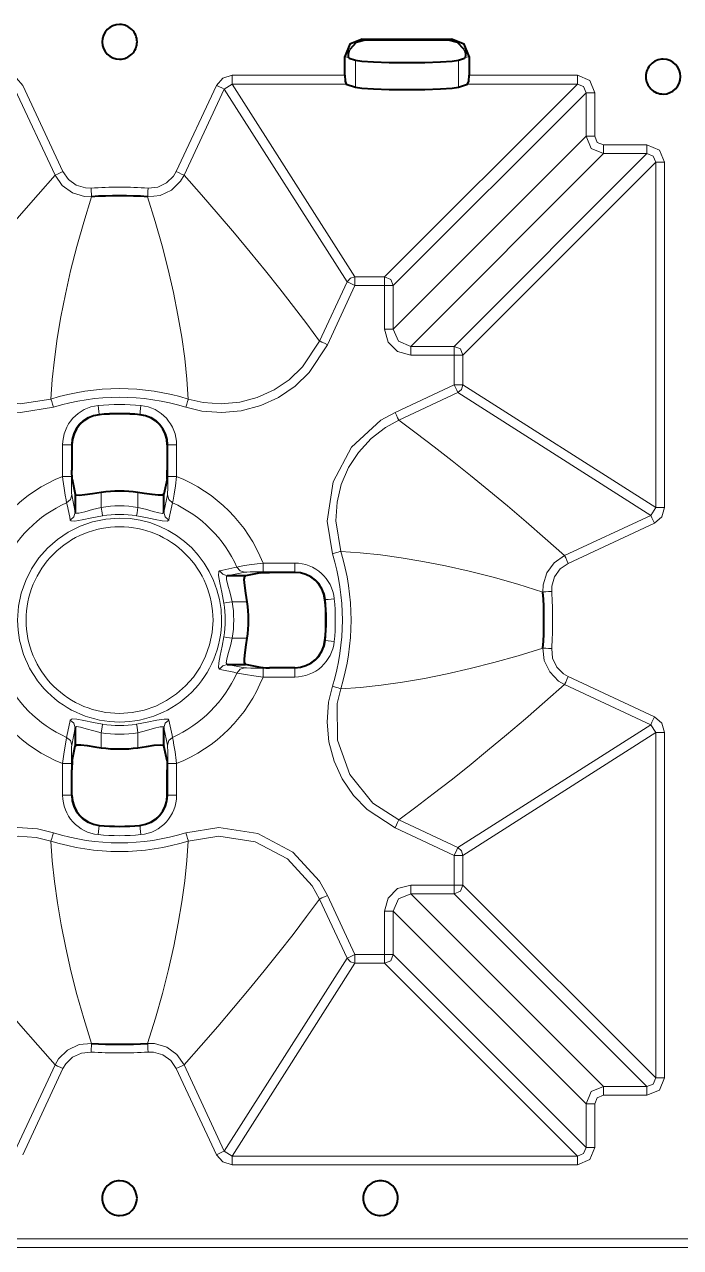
# Model space of a CAD drawing. Header units: millimetres. Extents: x 0 to 2941, y -405 to 1422.
# Drawn here: x 760.6 to 836.1, y 126 to 266.7 of the extents above; entities that cross this region are included whole.
import ezdxf

# ---------------------------------------------------------------- set-up
doc = ezdxf.new("R2010")
doc.units = ezdxf.units.MM
doc.layers.add('FINE', color=9, linetype='Continuous')
doc.layers.add('OUTLINE', color=7, linetype='Continuous')

msp = doc.modelspace()

# ---------------------------------------------------------------- linework, layer by layer
at = {"layer": 'FINE', "lineweight": 9}
for p, q in [((799.82, 264.88), (799.47, 265)), ((809.75, 265), (809.39, 264.88)), ((797.46, 263.01), (797.94, 262.86)), ((798.7, 262.59), (798.7, 259.49)), ((810.52, 259.49), (810.52, 262.59)), ((811.27, 262.86), (811.76, 263.01)), ((784.51, 260.84), (797.46, 260.84)), ((811.76, 260.84), (824.21, 260.84)), ((764.15, 249.36), (759.53, 259.26)), ((778.08, 249.78), (782.7, 259.68)), ((783.6, 259.26), (778.98, 249.36)), ((784.51, 259.84), (783.6, 259.26)), ((797.73, 237.09), (783.6, 259.26)), ((784.51, 259.84), (798.63, 237.67)), ((797.62, 259.84), (784.51, 259.84)), ((802.04, 237.67), (824.21, 259.84)), ((825.21, 258.84), (803.04, 236.67)), ((824.21, 259.84), (811.59, 259.84)), ((825.21, 253.83), (825.21, 258.84)), ((826.21, 258.84), (826.21, 253.83)), ((803.04, 231.66), (825.21, 253.83)), ((827.21, 251.84), (805.04, 229.67)), ((810.04, 229.67), (832.21, 251.84)), ((827.21, 252.84), (832.21, 252.84)), ((832.21, 251.84), (827.21, 251.84)), ((833.21, 250.84), (811.04, 228.67)), ((833.21, 211.13), (833.21, 250.84)), ((834.21, 250.84), (834.21, 211.13)), ((794.56, 230.28), (797.73, 237.09)), ((798.63, 236.67), (795.46, 229.86)), ((798.63, 237.67), (802.04, 237.67)), ((803.04, 236.67), (803.04, 231.66)), ((805.04, 229.67), (810.04, 229.67)), ((811.04, 228.67), (811.04, 225.26)), ((803.24, 222.08), (810.04, 225.26)), ((811.04, 225.26), (833.21, 211.13)), ((810.46, 224.35), (803.66, 221.18)), ((832.64, 210.23), (810.46, 224.35)), ((769.22, 221.8), (769.22, 221.88)), ((773.92, 221.88), (773.91, 221.8)), ((765.02, 214.7), (765.02, 218.34)), ((766.02, 218.34), (766.09, 218.34)), ((766.02, 218.34), (766.02, 214.7)), ((777.05, 218.34), (777.12, 218.34)), ((777.12, 214.7), (777.12, 218.34)), ((778.12, 218.34), (778.12, 214.7)), ((766.07, 212.58), (766.47, 210.58)), ((769.46, 211.15), (769.46, 212.87)), ((773.67, 212.87), (773.67, 211.15)), ((776.67, 210.58), (777.06, 212.58)), ((833.06, 209.32), (823.16, 204.7)), ((788.07, 204.74), (791.72, 204.74)), ((785.96, 203.68), (783.95, 203.29)), ((791.72, 203.74), (788.07, 203.74)), ((791.72, 203.74), (791.72, 203.67)), ((784.52, 200.29), (786.24, 200.29)), ((795.18, 200.53), (795.25, 200.54)), ((786.24, 196.09), (784.52, 196.09)), ((795.25, 195.84), (795.18, 195.85)), ((783.95, 193.09), (785.96, 192.7)), ((788.07, 192.64), (791.72, 192.64)), ((791.72, 191.64), (788.07, 191.64)), ((791.72, 192.71), (791.72, 192.64)), ((823.16, 191.68), (833.06, 187.06)), ((832.64, 186.15), (822.73, 190.77)), ((766.47, 185.8), (766.07, 183.8)), ((777.06, 183.8), (776.67, 185.8)), ((810.46, 172.03), (832.64, 186.15)), ((833.21, 185.25), (832.64, 186.15)), ((769.46, 183.51), (769.46, 185.23)), ((773.67, 185.23), (773.67, 183.51)), ((833.21, 185.25), (811.04, 171.12)), ((833.21, 145.54), (833.21, 185.25)), ((834.21, 185.25), (834.21, 145.54)), ((765.02, 178.04), (765.02, 181.69)), ((766.02, 181.69), (766.02, 178.04)), ((777.12, 178.04), (777.12, 181.69)), ((778.12, 181.69), (778.12, 178.04)), ((766.09, 178.04), (766.02, 178.04)), ((777.12, 178.04), (777.05, 178.04)), ((769.22, 174.51), (769.22, 174.58)), ((773.91, 174.58), (773.92, 174.51)), ((803.66, 175.2), (810.46, 172.03)), ((811.04, 171.12), (811.04, 167.71)), ((805.04, 167.71), (810.04, 167.71)), ((811.04, 167.71), (833.21, 145.54)), ((797.73, 159.29), (794.56, 166.1)), ((795.46, 166.52), (798.63, 159.71)), ((805.04, 166.72), (827.21, 144.54)), ((810.04, 166.72), (805.04, 166.72)), ((832.21, 144.54), (810.04, 166.72)), ((802.04, 159.71), (802.04, 164.72)), ((825.21, 142.55), (803.04, 164.72)), ((783.6, 137.12), (797.73, 159.29)), ((798.63, 159.71), (802.04, 159.71)), ((803.04, 159.71), (825.21, 137.54)), ((798.63, 158.72), (784.51, 136.54)), ((802.04, 158.72), (798.63, 158.72)), ((824.21, 136.54), (802.04, 158.72)), ((759.53, 137.12), (764.15, 147.02)), ((765.05, 146.6), (760.44, 136.7)), ((782.7, 136.7), (778.08, 146.6)), ((778.98, 147.02), (783.6, 137.12)), ((827.21, 144.54), (832.21, 144.54)), ((832.21, 143.55), (827.21, 143.55)), ((825.21, 137.54), (825.21, 142.55)), ((826.21, 142.55), (826.21, 137.54)), ((783.6, 137.12), (784.51, 136.54)), ((784.51, 136.54), (824.21, 136.54)), ((824.21, 135.55), (784.51, 135.55)), ((711.59, 127.03), (1261.57, 127.03))]:
    msp.add_line(p, q, dxfattribs=at)
for points in [[(758.63, 260.84), (759.7, 260.52), (760.44, 259.68), (765.05, 249.78), (765.69, 248.86), (766.59, 248.21), (767.65, 247.89), (768.28, 247.87)], [(782.7, 259.68), (783.43, 260.52), (784.51, 260.84)], [(784.51, 260.84), (784.51, 260.15), (784.51, 259.84)], [(824.21, 260.84), (824.21, 260.15), (824.21, 259.84)], [(824.21, 260.84), (825.63, 260.25), (826.21, 258.84)], [(782.7, 259.68), (783.32, 259.39), (783.6, 259.26)], [(825.21, 258.84), (824.92, 259.55), (824.21, 259.84)], [(826.21, 258.84), (825.53, 258.84), (825.21, 258.84)], [(826.21, 253.83), (825.53, 253.83), (825.21, 253.83)], [(827.21, 251.84), (825.8, 252.42), (825.21, 253.83)], [(826.21, 253.83), (826.5, 253.13), (827.21, 252.84)], [(827.21, 252.84), (827.21, 252.15), (827.21, 251.84)], [(832.21, 252.84), (832.21, 252.15), (832.21, 251.84)], [(832.21, 252.84), (833.63, 252.25), (834.21, 250.84)], [(833.21, 250.84), (832.92, 251.55), (832.21, 251.84)], [(834.21, 250.84), (833.52, 250.84), (833.21, 250.84)], [(748.58, 230.28), (750.07, 232.3), (751.62, 234.34), (753.24, 236.42), (754.93, 238.52), (756.67, 240.66), (758.45, 242.79), (760.29, 244.95), (762.19, 247.14), (764.15, 249.36)], [(765.05, 249.78), (764.72, 249.62), (764.43, 249.49), (764.23, 249.4), (764.15, 249.36)], [(768.34, 246.88), (767.53, 246.9), (766.14, 247.31), (764.97, 248.17), (764.15, 249.36)], [(778.98, 249.36), (778.57, 248.66), (777.54, 247.64), (776.23, 247.02), (774.79, 246.88)], [(774.86, 247.87), (775.96, 247.99), (776.97, 248.46), (777.76, 249.24), (778.08, 249.78)], [(778.08, 249.78), (778.41, 249.62), (778.7, 249.49), (778.9, 249.4), (778.98, 249.36)], [(778.98, 249.36), (780.98, 247.1), (782.91, 244.87), (784.78, 242.67), (786.59, 240.51), (788.33, 238.37), (789.98, 236.3), (791.56, 234.27), (793.09, 232.26), (794.56, 230.28)], [(768.28, 247.87), (768.3, 247.5), (768.32, 247.19), (768.34, 246.97), (768.34, 246.88)], [(774.86, 247.87), (774.83, 247.5), (774.81, 247.19), (774.8, 246.97), (774.79, 246.88)], [(768.34, 246.88), (767.45, 243.97), (766.65, 241.14), (765.94, 238.37), (765.33, 235.68), (764.82, 233.07), (764.4, 230.58), (764.07, 228.17), (763.83, 225.85), (763.66, 223.61)], [(779.47, 223.61), (779.3, 225.89), (779.05, 228.26), (778.71, 230.72), (778.28, 233.25), (777.76, 235.87), (777.15, 238.52), (776.46, 241.24), (775.67, 244.02), (774.79, 246.88)], [(797.73, 237.09), (798.1, 237.51), (798.63, 237.67)], [(797.73, 237.09), (798.01, 236.96), (798.63, 236.67)], [(798.63, 237.67), (798.63, 237.35), (798.63, 236.67)], [(802.04, 231.66), (802.04, 236.67), (798.63, 236.67)], [(802.04, 237.67), (802.04, 237.35), (802.04, 236.67)], [(802.04, 237.67), (802.75, 237.37), (803.04, 236.67)], [(803.04, 236.67), (802.73, 236.67), (802.04, 236.67)], [(803.04, 231.66), (802.73, 231.66), (802.04, 231.66)], [(805.04, 228.67), (803.54, 229.07), (802.44, 230.16), (802.04, 231.66)], [(803.04, 231.66), (803.62, 230.25), (805.04, 229.67)], [(763.96, 222.66), (760.17, 222.05), (757.93, 222.2), (755.68, 222.74), (753.61, 223.62), (751.67, 224.87), (750.01, 226.39), (748.59, 228.21), (747.67, 229.86)], [(748.58, 230.28), (749.42, 228.76), (752.28, 225.66), (755.99, 223.68), (760.15, 223.05), (763.66, 223.61)], [(795.46, 229.86), (793.36, 226.65), (791.74, 225.09), (789.83, 223.79), (787.79, 222.85), (785.55, 222.25), (783.32, 222.05), (781.01, 222.22), (779.17, 222.66)], [(779.47, 223.61), (781.17, 223.21), (783.25, 223.04), (785.38, 223.24), (787.39, 223.77), (789.34, 224.66), (791.07, 225.83), (792.61, 227.31), (794.56, 230.28)], [(794.56, 230.28), (794.64, 230.25), (794.84, 230.15), (795.13, 230.02), (795.46, 229.86)], [(805.04, 229.67), (805.04, 229.35), (805.04, 228.67)], [(810.04, 229.67), (810.04, 229.35), (810.04, 228.67)], [(810.04, 229.67), (810.75, 229.37), (811.04, 228.67)], [(810.04, 225.26), (810.04, 228.67), (805.04, 228.67)], [(811.04, 228.67), (810.73, 228.67), (810.04, 228.67)], [(811.04, 225.26), (810.73, 225.26), (810.04, 225.26)], [(810.46, 224.35), (810.33, 224.63), (810.04, 225.26)], [(811.04, 225.26), (810.88, 224.72), (810.46, 224.35)], [(763.66, 223.61), (763.69, 223.52), (763.76, 223.31), (763.85, 223.01), (763.96, 222.66)], [(769.22, 221.88), (769.19, 222.18), (769.12, 222.87)], [(773.92, 221.88), (773.95, 222.18), (774.02, 222.87)], [(779.47, 223.61), (779.44, 223.52), (779.38, 223.31), (779.28, 223.01), (779.17, 222.66)], [(796.03, 205.8), (795.42, 209.58), (796.11, 214.08), (798.25, 218.09), (801.59, 221.17), (803.24, 222.08)], [(803.66, 221.18), (802.13, 220.33), (800.49, 219.06), (799.04, 217.48), (797.9, 215.73), (797.06, 213.77), (796.57, 211.74), (796.42, 209.6), (796.99, 206.09)], [(803.66, 221.18), (803.62, 221.26), (803.53, 221.46), (803.39, 221.75), (803.24, 222.08)], [(803.66, 221.18), (805.67, 219.69), (807.72, 218.13), (809.79, 216.51), (811.9, 214.83), (814.04, 213.08), (816.17, 211.31), (818.32, 209.47), (820.51, 207.57), (822.73, 205.61)], [(765.02, 218.34), (765.71, 218.34), (766.02, 218.34)], [(777.12, 218.34), (777.42, 218.34), (778.12, 218.34)], [(765.48, 211.68), (765.41, 212), (765.31, 212.57), (765.19, 213.37), (765.06, 214.36), (765.02, 214.7)], [(765.02, 214.7), (765.71, 214.7), (766.02, 214.7)], [(766.02, 214.7), (766.02, 214.46), (766.02, 213.76), (766.03, 213.2), (766.05, 212.8), (766.07, 212.58)], [(777.06, 212.58), (777.08, 212.79), (777.1, 213.27), (777.11, 213.94), (777.12, 214.7)], [(777.12, 214.7), (777.42, 214.7), (778.12, 214.7)], [(778.12, 214.7), (777.98, 213.61), (777.84, 212.66), (777.72, 211.99), (777.65, 211.68)], [(765.48, 211.68), (765.91, 212.05), (766.07, 212.58)], [(777.06, 212.58), (777.22, 212.05), (777.65, 211.68)], [(765.9, 209.69), (765.83, 210.04), (765.53, 211.44), (765.48, 211.68)], [(766.47, 210.58), (766.53, 210.48), (766.89, 210.47), (767.57, 210.64), (768.46, 210.9), (769.46, 211.15)], [(769.62, 210.17), (769.57, 210.51), (769.46, 211.15)], [(773.51, 210.17), (773.57, 210.51), (773.67, 211.15)], [(773.67, 211.15), (774.53, 210.94), (775.41, 210.69), (776.07, 210.51), (776.5, 210.45), (776.67, 210.58)], [(777.65, 211.68), (777.58, 211.34), (777.28, 209.94), (777.23, 209.69)], [(822.73, 205.61), (832.64, 210.23), (833.21, 211.13)], [(834.21, 211.13), (833.9, 210.06), (833.06, 209.32)], [(834.21, 211.13), (833.52, 211.13), (833.21, 211.13)], [(765.9, 209.69), (766.31, 210.06), (766.47, 210.58)], [(769.62, 210.17), (768.38, 209.95), (767.28, 209.72), (766.44, 209.57), (765.99, 209.6), (765.9, 209.69)], [(777.23, 209.69), (777.02, 209.56), (776.48, 209.6), (775.66, 209.76), (774.57, 209.98), (773.51, 210.17)], [(776.67, 210.58), (776.82, 210.06), (777.23, 209.69)], [(833.06, 209.32), (832.77, 209.94), (832.64, 210.23)], [(796.99, 206.09), (796.9, 206.07), (796.69, 206), (796.39, 205.91), (796.03, 205.8)], [(820.25, 201.41), (817.35, 202.31), (814.51, 203.11), (811.75, 203.81), (809.06, 204.42), (806.45, 204.94), (803.96, 205.36), (801.55, 205.69), (799.23, 205.93), (796.99, 206.09)], [(820.25, 201.41), (820.28, 202.23), (820.69, 203.61), (821.54, 204.78), (822.73, 205.61)], [(823.16, 204.7), (823, 205.04), (822.86, 205.33), (822.77, 205.53), (822.73, 205.61)], [(783.07, 203.86), (783.42, 203.93), (784.81, 204.23), (785.06, 204.28)], [(785.06, 204.28), (785.37, 204.35), (785.94, 204.45), (786.74, 204.57), (787.74, 204.7), (788.07, 204.74)], [(785.96, 203.68), (785.42, 203.85), (785.06, 204.28)], [(788.07, 203.74), (788.07, 204.05), (788.07, 204.74)], [(791.72, 203.74), (791.72, 204.05), (791.72, 204.74)], [(823.16, 204.7), (822.24, 204.07), (821.59, 203.17), (821.27, 202.1), (821.25, 201.48)], [(783.55, 200.14), (783.32, 201.38), (783.09, 202.48), (782.95, 203.32), (782.97, 203.77), (783.07, 203.86)], [(783.95, 203.29), (783.43, 203.45), (783.07, 203.86)], [(783.95, 203.29), (783.86, 203.23), (783.85, 202.87), (784.02, 202.19), (784.27, 201.3), (784.52, 200.29)], [(788.07, 203.74), (787.84, 203.74), (787.14, 203.73), (786.58, 203.72), (786.18, 203.71), (785.96, 203.68)], [(821.25, 201.48), (820.88, 201.46), (820.56, 201.44), (820.34, 201.42), (820.25, 201.41)], [(784.52, 200.29), (783.89, 200.19), (783.55, 200.14)], [(795.25, 200.54), (795.55, 200.57), (796.25, 200.64)], [(783.55, 196.25), (783.89, 196.19), (784.52, 196.09)], [(784.52, 196.09), (784.32, 195.23), (784.06, 194.35), (783.88, 193.69), (783.83, 193.26), (783.95, 193.09)], [(796.25, 195.74), (795.55, 195.81), (795.25, 195.84)], [(796.99, 190.29), (799.27, 190.45), (801.64, 190.71), (804.09, 191.05), (806.63, 191.48), (809.25, 192), (811.89, 192.6), (814.61, 193.3), (817.4, 194.09), (820.25, 194.97)], [(821.25, 194.9), (820.88, 194.92), (820.56, 194.95), (820.34, 194.96), (820.25, 194.97)], [(822.73, 190.77), (822.03, 191.18), (821.02, 192.22), (820.4, 193.53), (820.25, 194.97)], [(821.25, 194.9), (821.36, 193.79), (821.84, 192.79), (822.62, 191.99), (823.16, 191.68)], [(783.07, 192.53), (783.43, 192.93), (783.95, 193.09)], [(785.06, 192.1), (784.71, 192.18), (783.32, 192.47), (783.07, 192.53)], [(785.06, 192.1), (785.42, 192.53), (785.96, 192.7)], [(788.07, 191.64), (786.99, 191.78), (786.04, 191.92), (785.36, 192.04), (785.06, 192.1)], [(785.96, 192.7), (786.17, 192.68), (786.65, 192.66), (787.32, 192.64), (788.07, 192.64)], [(788.07, 191.64), (788.07, 192.33), (788.07, 192.64)], [(791.72, 191.64), (791.72, 192.33), (791.72, 192.64)], [(823.16, 191.68), (823, 191.34), (822.86, 191.06), (822.77, 190.86), (822.73, 190.77)], [(796.99, 190.29), (796.9, 190.31), (796.69, 190.38), (796.39, 190.47), (796.03, 190.58)], [(796.99, 190.29), (796.59, 188.59), (796.61, 184.38), (798.03, 180.41), (800.69, 177.14), (803.66, 175.2)], [(822.73, 190.77), (820.47, 188.78), (818.25, 186.84), (816.05, 184.97), (813.88, 183.17), (811.75, 181.43), (809.68, 179.78), (807.64, 178.19), (805.64, 176.67), (803.66, 175.2)], [(765.48, 184.7), (765.55, 185.04), (765.85, 186.44), (765.9, 186.69)], [(765.9, 186.69), (766.12, 186.82), (766.66, 186.78), (767.47, 186.62), (768.56, 186.4), (769.62, 186.21)], [(765.9, 186.69), (766.31, 186.33), (766.47, 185.8)], [(769.46, 185.23), (768.61, 185.44), (767.72, 185.69), (767.07, 185.87), (766.63, 185.93), (766.47, 185.8)], [(769.62, 186.21), (769.57, 185.87), (769.46, 185.23)], [(773.51, 186.21), (774.75, 186.43), (775.85, 186.66), (776.69, 186.81), (777.15, 186.78), (777.23, 186.69)], [(773.51, 186.21), (773.57, 185.87), (773.67, 185.23)], [(776.67, 185.8), (776.6, 185.9), (776.24, 185.91), (775.57, 185.74), (774.68, 185.48), (773.67, 185.23)], [(777.23, 186.69), (776.82, 186.33), (776.67, 185.8)], [(777.23, 186.69), (777.31, 186.34), (777.6, 184.94), (777.65, 184.7)], [(833.06, 187.06), (832.77, 186.44), (832.64, 186.15)], [(833.06, 187.06), (833.9, 186.32), (834.21, 185.25)], [(765.02, 181.69), (765.16, 182.77), (765.3, 183.72), (765.41, 184.39), (765.48, 184.7)], [(765.48, 184.7), (765.91, 184.33), (766.07, 183.8)], [(777.06, 183.8), (777.22, 184.33), (777.65, 184.7)], [(777.65, 184.7), (777.72, 184.39), (777.82, 183.81), (777.94, 183.02), (778.08, 182.02), (778.12, 181.69)], [(834.21, 185.25), (833.52, 185.25), (833.21, 185.25)], [(766.07, 183.8), (766.05, 183.59), (766.03, 183.11), (766.02, 182.44), (766.02, 181.69)], [(777.12, 181.69), (777.12, 181.92), (777.11, 182.62), (777.1, 183.18), (777.08, 183.58), (777.06, 183.8)], [(765.02, 181.69), (765.71, 181.69), (766.02, 181.69)], [(777.12, 181.69), (777.42, 181.69), (778.12, 181.69)], [(766.02, 178.04), (765.71, 178.04), (765.02, 178.04)], [(777.12, 178.04), (777.42, 178.04), (778.12, 178.04)], [(769.22, 174.51), (769.19, 174.2), (769.12, 173.51)], [(773.92, 174.51), (773.95, 174.2), (774.02, 173.51)], [(803.66, 175.2), (803.62, 175.12), (803.53, 174.92), (803.39, 174.63), (803.24, 174.3)], [(747.67, 166.52), (749.77, 169.73), (751.39, 171.29), (753.3, 172.59), (755.34, 173.53), (757.58, 174.13), (759.82, 174.33), (762.12, 174.16), (763.96, 173.72)], [(763.66, 172.77), (761.96, 173.17), (759.89, 173.34), (757.75, 173.14), (755.74, 172.61), (753.79, 171.72), (752.07, 170.56), (750.52, 169.07), (748.58, 166.1)], [(763.96, 173.72), (763.85, 173.37), (763.76, 173.07), (763.69, 172.86), (763.66, 172.77)], [(779.17, 173.72), (782.96, 174.33), (787.46, 173.65), (791.47, 171.51), (794.55, 168.17), (795.46, 166.52)], [(779.17, 173.72), (779.28, 173.37), (779.38, 173.07), (779.44, 172.86), (779.47, 172.77)], [(794.56, 166.1), (793.71, 167.62), (790.86, 170.72), (787.14, 172.7), (782.98, 173.33), (779.47, 172.77)], [(763.66, 172.77), (763.83, 170.49), (764.08, 168.12), (764.42, 165.66), (764.85, 163.13), (765.37, 160.51), (765.98, 157.86), (766.67, 155.14), (767.46, 152.36), (768.34, 149.5)], [(774.79, 149.5), (775.69, 152.41), (776.49, 155.24), (777.19, 158.01), (777.8, 160.7), (778.31, 163.31), (778.73, 165.8), (779.06, 168.21), (779.31, 170.53), (779.47, 172.77)], [(810.46, 172.03), (810.33, 171.75), (810.04, 171.12)], [(810.46, 172.03), (810.88, 171.66), (811.04, 171.12)], [(811.04, 171.12), (810.73, 171.12), (810.04, 171.12)], [(802.04, 164.72), (802.44, 166.22), (803.54, 167.31), (805.04, 167.71)], [(805.04, 167.71), (805.04, 167.03), (805.04, 166.72)], [(810.04, 167.71), (810.04, 167.03), (810.04, 166.72)], [(811.04, 167.71), (810.73, 167.71), (810.04, 167.71)], [(811.04, 167.71), (810.75, 167.01), (810.04, 166.72)], [(764.15, 147.02), (762.15, 149.28), (760.22, 151.51), (758.35, 153.71), (756.55, 155.87), (754.8, 158.01), (753.16, 160.08), (751.57, 162.11), (750.04, 164.12), (748.58, 166.1)], [(794.56, 166.1), (793.06, 164.08), (791.51, 162.04), (789.89, 159.96), (788.21, 157.86), (786.46, 155.72), (784.68, 153.59), (782.85, 151.43), (780.95, 149.24), (778.98, 147.02)], [(795.46, 166.52), (795.13, 166.36), (794.84, 166.23), (794.64, 166.14), (794.56, 166.1)], [(805.04, 166.72), (803.62, 166.13), (803.04, 164.72)], [(802.04, 164.72), (802.73, 164.72), (803.04, 164.72)], [(803.04, 164.72), (803.04, 159.71), (802.75, 159.01), (802.04, 158.72)], [(798.63, 159.71), (798.01, 159.42), (797.73, 159.29)], [(798.63, 158.72), (798.1, 158.87), (797.73, 159.29)], [(798.63, 159.71), (798.63, 159.03), (798.63, 158.72)], [(802.04, 159.71), (802.04, 159.03), (802.04, 158.72)], [(802.04, 159.71), (802.73, 159.71), (803.04, 159.71)], [(764.15, 147.02), (764.56, 147.72), (765.59, 148.74), (766.9, 149.36), (768.34, 149.5)], [(768.28, 148.51), (768.3, 148.88), (768.32, 149.19), (768.34, 149.41), (768.34, 149.5)], [(774.86, 148.51), (774.83, 148.88), (774.81, 149.19), (774.8, 149.41), (774.79, 149.5)], [(774.79, 149.5), (775.6, 149.48), (776.99, 149.07), (778.16, 148.21), (778.98, 147.02)], [(768.28, 148.51), (767.17, 148.39), (766.16, 147.92), (765.37, 147.14), (765.05, 146.6)], [(778.08, 146.6), (777.45, 147.52), (776.55, 148.17), (775.48, 148.49), (774.86, 148.51)], [(765.05, 146.6), (764.72, 146.76), (764.43, 146.89), (764.23, 146.99), (764.15, 147.02)], [(778.08, 146.6), (778.41, 146.76), (778.7, 146.89), (778.9, 146.99), (778.98, 147.02)], [(832.21, 144.54), (832.92, 144.83), (833.21, 145.54)], [(834.21, 145.54), (833.63, 144.13), (832.21, 143.55)], [(834.21, 145.54), (833.52, 145.54), (833.21, 145.54)], [(825.21, 142.55), (825.8, 143.96), (827.21, 144.54)], [(827.21, 143.55), (826.5, 143.25), (826.21, 142.55)], [(827.21, 143.55), (827.21, 144.23), (827.21, 144.54)], [(832.21, 143.55), (832.21, 144.23), (832.21, 144.54)], [(826.21, 142.55), (825.53, 142.55), (825.21, 142.55)], [(782.7, 136.7), (783.32, 136.99), (783.6, 137.12)], [(784.51, 135.55), (783.43, 135.86), (782.7, 136.7)], [(784.51, 135.55), (784.51, 136.23), (784.51, 136.54)], [(824.21, 136.54), (824.92, 136.83), (825.21, 137.54)], [(826.21, 137.54), (825.63, 136.13), (824.21, 135.55)], [(824.21, 135.55), (824.21, 136.23), (824.21, 136.54)], [(826.21, 137.54), (825.53, 137.54), (825.21, 137.54)], [(1261.57, 126.03), (711.59, 126.03), (711.58, 126.02)]]:
    msp.add_lwpolyline(points, dxfattribs=at)
for points in [[(774.86, 247.87, 0.033059), (768.28, 247.87)], [(779.47, 223.61, 0.151872), (763.66, 223.61)], [(779.17, 222.66, 0.151867), (763.96, 222.66)], [(769.12, 222.87, 0.385506), (765.02, 218.34)], [(774.02, 222.87, 0.049474), (769.12, 222.87)], [(778.12, 218.34, 0.385521), (774.02, 222.87)], [(769.22, 221.88, 0.385535), (766.02, 218.34)], [(773.92, 221.88, 0.049515), (769.22, 221.88)], [(777.12, 218.34, 0.385539), (773.92, 221.88)], [(765.02, 214.7, 0.206651), (755.06, 204.74)], [(788.07, 204.74, 0.206651), (778.12, 214.7)], [(765.48, 211.68, 0.18277), (758.07, 204.28)], [(773.67, 211.15, 0.080596), (769.46, 211.15)], [(785.06, 204.28, 0.182775), (777.65, 211.68)], [(773.51, 210.17, 0.080638), (769.62, 210.17)], [(810.04, 167.71), (810.04, 171.12), (803.24, 174.3), (800.03, 176.39), (798.47, 178.01), (797.16, 179.93), (796.23, 181.97), (795.63, 184.2), (795.42, 186.44), (795.6, 188.75), (796.03, 190.58, 0.15187), (796.03, 205.8)], [(796.99, 190.29, 0.151872), (796.99, 206.09)], [(796.25, 200.64, 0.385531), (791.72, 204.74)], [(795.25, 200.54, 0.38553), (791.72, 203.74)], [(821.25, 194.9, 0.033078), (821.25, 201.48)], [(783.07, 192.53), (782.94, 192.74), (782.98, 193.28), (783.14, 194.1), (783.36, 195.19), (783.55, 196.25, 0.080633), (783.55, 200.14)], [(784.52, 196.09, 0.080661), (784.52, 200.29)], [(795.25, 195.84, 0.049515), (795.25, 200.54)], [(796.25, 195.74, 0.049498), (796.25, 200.64)], [(791.72, 192.64, 0.385532), (795.25, 195.84)], [(791.72, 191.64, 0.385527), (796.25, 195.74)], [(755.06, 191.64, 0.206649), (765.02, 181.69)], [(758.07, 192.1, 0.18278), (765.48, 184.7)], [(777.65, 184.7, 0.182774), (785.06, 192.1)], [(778.12, 181.69, 0.206656), (788.07, 191.64)], [(769.62, 186.21, 0.080698), (773.51, 186.21)], [(769.46, 185.23, 0.080596), (773.67, 185.23)], [(765.02, 178.04, 0.385532), (769.12, 173.51)], [(766.02, 178.04, 0.385539), (769.22, 174.51)], [(773.92, 174.51, 0.385535), (777.12, 178.04)], [(774.02, 173.51, 0.385582), (778.12, 178.04)], [(769.22, 174.51, 0.049515), (773.92, 174.51)], [(763.96, 173.72, 0.151862), (779.17, 173.72)], [(769.12, 173.51, 0.049529), (774.02, 173.51)], [(763.66, 172.77, 0.151877), (779.47, 172.77)], [(768.28, 148.51, 0.03306), (774.86, 148.51)]]:
    msp.add_lwpolyline(points, format="xyb", dxfattribs=at)
for points in [[(759.84, 198.19, 0.414216), (771.57, 186.46, 0.414214), (783.29, 198.19, 0.414209), (771.57, 209.92), (769.98, 209.81), (768.46, 209.5), (767.02, 208.99), (765.67, 208.31), (764.42, 207.46), (763.29, 206.47), (762.3, 205.34), (761.45, 204.09), (760.77, 202.74), (760.26, 201.29), (759.95, 199.77)], [(782.31, 198.19, 0.414214), (771.57, 208.93, 0.414214), (760.82, 198.19, 0.414214), (771.57, 187.45), (773.02, 187.55), (774.41, 187.83), (775.73, 188.3), (776.97, 188.92), (778.11, 189.7), (779.15, 190.61), (780.06, 191.64), (780.83, 192.79), (781.46, 194.03), (781.92, 195.35), (782.21, 196.74)]]:
    msp.add_lwpolyline(points, format="xyb", close=True, dxfattribs=at)
at = {"layer": 'OUTLINE', "lineweight": 40}
for p, q in [((799.47, 265), (809.75, 265)), ((809.39, 264.88), (799.82, 264.88)), ((797.46, 260.84), (797.46, 263.01)), ((797.98, 262.82), (797.94, 262.86)), ((811.27, 262.86), (811.24, 262.82)), ((811.76, 263.01), (811.76, 260.84)), ((797.62, 259.84), (798.7, 259.49)), ((810.52, 259.49), (811.59, 259.84)), ((766.09, 218.34), (766.09, 215.43)), ((777.05, 218.34), (777.05, 215.43)), ((766.12, 214.4), (766.47, 212.65)), ((777.02, 214.4), (776.67, 212.65)), ((766.47, 212.65), (766.47, 210.58)), ((776.67, 210.58), (776.67, 212.65)), ((786.03, 203.29), (783.95, 203.29)), ((787.78, 203.64), (786.03, 203.29)), ((783.95, 193.09), (786.03, 193.09)), ((787.78, 192.74), (786.03, 193.09)), ((791.72, 192.71), (788.81, 192.71)), ((766.47, 185.8), (766.47, 183.73)), ((776.67, 183.73), (776.67, 185.8)), ((766.12, 181.98), (766.47, 183.73)), ((777.02, 181.98), (776.67, 183.73)), ((766.09, 178.04), (766.09, 180.95)), ((777.05, 178.04), (777.05, 180.95))]:
    msp.add_line(p, q, dxfattribs=at)
for points in [[(769.57, 264.69, 0.414201), (771.57, 262.69, 0.414226), (773.57, 264.69, 0.414226), (771.57, 266.69, 0.414201)], [(836.07, 260.69, 0.414201), (834.07, 262.69, 0.414226), (832.07, 260.69, 0.414226), (834.07, 258.69, 0.414201)], [(773.57, 131.69, 0.414201), (771.57, 133.69, 0.414226), (769.57, 131.69, 0.414226), (771.57, 129.69, 0.414201)], [(803.57, 131.69, 0.414214), (801.57, 133.69, 0.414214), (799.57, 131.69, 0.414239), (801.57, 129.69, 0.414188)]]:
    msp.add_lwpolyline(points, format="xyb", close=True, dxfattribs=at)
for points in [[(799.47, 265), (798.04, 264.42), (797.46, 263.01)], [(799.82, 264.88), (798.78, 264.6), (798.04, 263.82)], [(811.17, 263.82), (810.43, 264.6), (809.39, 264.88)], [(811.76, 263.01), (811.17, 264.42), (809.75, 265)], [(797.94, 262.86), (797.89, 262.99), (797.87, 263.22), (797.91, 263.49), (798, 263.75), (798.04, 263.82)], [(811.17, 263.82), (811.29, 263.55), (811.34, 263.29), (811.34, 263.07), (811.3, 262.91), (811.27, 262.86)], [(797.98, 262.82), (798.7, 262.59), (799.41, 262.48), (800.75, 262.39), (802.55, 262.33), (804.61, 262.31), (806.66, 262.33), (808.46, 262.39), (809.8, 262.48), (810.52, 262.59), (811.24, 262.82)], [(797.46, 260.84), (797.5, 260.15), (797.62, 259.84)], [(811.59, 259.84), (811.71, 260.15), (811.76, 260.84)], [(798.7, 259.49), (799.41, 259.37), (800.75, 259.28), (802.55, 259.22), (804.61, 259.2), (806.66, 259.22), (808.46, 259.28), (809.8, 259.37), (810.52, 259.49)], [(766.12, 214.4), (766.1, 214.51), (766.1, 214.72), (766.09, 215), (766.09, 215.34), (766.09, 215.43)], [(777.02, 214.4), (777.03, 214.51), (777.04, 214.72), (777.04, 215), (777.05, 215.34), (777.05, 215.43)], [(769.46, 212.87), (768.46, 212.72), (767.57, 212.59), (766.91, 212.53), (766.54, 212.57), (766.47, 212.65)], [(776.67, 212.65), (776.48, 212.54), (776.01, 212.54), (775.31, 212.62), (774.41, 212.76), (773.67, 212.87)], [(786.24, 200.29), (786.09, 201.29), (785.97, 202.18), (785.91, 202.85), (785.95, 203.22), (786.03, 203.29)], [(787.78, 203.64), (787.89, 203.65), (788.09, 203.66), (788.37, 203.67), (788.71, 203.67), (788.81, 203.67)], [(786.03, 193.09), (785.92, 193.27), (785.92, 193.74), (786, 194.45), (786.13, 195.35), (786.24, 196.09)], [(787.78, 192.74), (787.89, 192.73), (788.09, 192.72), (788.37, 192.71), (788.71, 192.71), (788.81, 192.71)], [(766.47, 183.73), (766.65, 183.84), (767.12, 183.84), (767.82, 183.76), (768.72, 183.62), (769.46, 183.51)], [(766.12, 181.98), (766.1, 181.87), (766.1, 181.67), (766.09, 181.38), (766.09, 181.04), (766.09, 180.95)], [(777.02, 181.98), (777.03, 181.87), (777.04, 181.67), (777.04, 181.38), (777.05, 181.04), (777.05, 180.95)]]:
    msp.add_lwpolyline(points, dxfattribs=at)
for points in [[(774.79, 246.88, 0.033096), (768.34, 246.88)], [(769.22, 221.8, 0.38555), (766.09, 218.34)], [(777.05, 218.34, 0.385528), (773.91, 221.8, 0.049497), (769.22, 221.8)], [(773.67, 212.87, 0.07132), (769.46, 212.87)], [(795.18, 200.53, 0.385525), (791.72, 203.67), (788.81, 203.67)], [(820.25, 194.97, 0.033096), (820.25, 201.41)], [(786.24, 196.09, 0.071289), (786.24, 200.29)], [(795.18, 195.85, 0.049503), (795.18, 200.53)], [(791.72, 192.71, 0.385528), (795.18, 195.85)], [(769.46, 183.51, 0.071324), (773.67, 183.51), (774.67, 183.66), (775.56, 183.79), (776.23, 183.85), (776.6, 183.81), (776.67, 183.73)], [(766.09, 178.04, 0.385513), (769.22, 174.58)], [(773.91, 174.58, 0.385512), (777.05, 178.04)], [(769.22, 174.58, 0.049557), (773.91, 174.58)], [(768.34, 149.5, 0.033095), (774.79, 149.5)]]:
    msp.add_lwpolyline(points, format="xyb", dxfattribs=at)

doc.saveas('drawing.dxf')
